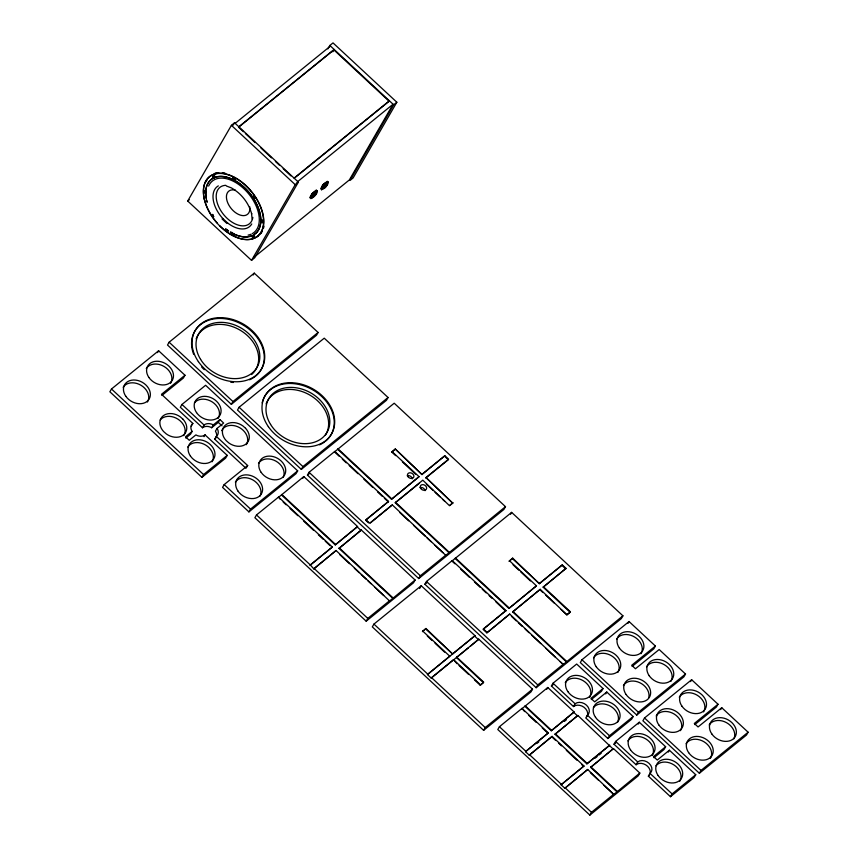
<?xml version="1.0" encoding="UTF-8"?>
<svg xmlns="http://www.w3.org/2000/svg" width="858" height="858" viewBox="0 0 858 858"><rect width="100%" height="100%" fill="white"/><g stroke="black" fill="none" stroke-linecap="round" stroke-linejoin="round"><path stroke-width="1.29" d="M214.2 177.724L214.704 177.231A1.351 0.815 50.9 0 0 214.607 176.394L214.446 176.094A1.351 0.815 50.9 0 0 212.945 175.311A1.351 0.815 50.9 0 0 212.913 176.769L213.127 177.048A1.351 0.815 50.9 0 0 213.932 177.563L213.953 177.778A34.363 20.871 50.9 0 0 205.673 192.106L206.295 198.606M260.864 221.074C260.693 227.284 257.7 233.226 252.027 236.025A1.351 0.783 43.3 0 0 252.606 237.344A1.351 0.783 43.3 0 0 253.947 237.805A1.351 0.815 42.8 0 0 254.086 236.701A1.351 0.815 42.8 0 0 252.788 235.693L246.493 236.98A34.974 21.236 50.9 0 1 233.848 234.009M261.036 221.16L261.154 220.409A1.351 0.815 50.9 0 1 261.808 220.259L262.076 220.367A1.351 0.815 50.9 0 1 263.116 221.954A1.351 0.815 50.9 0 1 262.033 222.426L261.765 222.254A1.351 0.815 50.9 0 1 261.122 221.439L260.918 221.611A1.351 0.879 43.5 0 0 263.084 221.986A1.351 0.901 44.6 0 0 260.95 220.581L260.811 221.343M262.527 220.077L262.923 221.032M309.652 197.758L312.387 193.34M313.856 195.838L314.232 195.27M320.56 188.91L323.412 184.245M321.482 189.757L324.828 184.738M325.965 185.95L324.281 187.612L326.598 185.124L324.882 186.754M317.428 190.873C316.27 195.603 305.373 204.075 313.91 193.597M328.314 182.068L327.188 184.03M312.827 194.766L313.814 193.586M323.745 185.907L328.26 181.928M326.115 185.896L325.922 185.811M327.359 181.274L323.123 184.717M205.877 192.492L205.598 192.814A1.351 0.74 56.6 0 1 204.526 192.653A1.351 0.74 56.6 0 1 203.775 191.216L203.807 190.959A1.362 0.761 57.9 0 1 204.601 190.658A1.362 0.761 57.9 0 1 205.566 191.763L205.684 192.621L205.781 191.591A1.351 0.815 50.9 0 0 203.936 190.723A1.351 0.815 50.9 0 0 204.901 192.739L205.18 192.836A1.351 0.815 50.9 0 0 205.802 192.642M187.698 201.029L231.403 125.332L234.556 122.78L298.38 182.111L254.676 257.808L251.523 260.371L187.698 201.029L189.275 199.753M233.237 125.075L234.556 122.78M111.497 388.985L109.878 391.784L201.941 477.359L225.59 458.172L227.209 455.373L205.041 434.888A8.516 6.596 30 0 1 197.383 435.628L195.881 434.899L189.264 440.272L185.521 436.786L192.117 431.424L191.323 429.869A8.516 6.596 30 0 1 191.731 424.646L192.846 423.434L161.508 394.294L184.985 375.246L158.623 350.75L111.497 388.985L203.561 474.56L201.941 477.359M327.874 48.895L329.858 45.463L333.011 42.9L396.836 102.231L353.131 177.928L349.978 180.491L393.683 104.794L396.836 102.231M157.54 352.617L158.623 350.75M332.807 51.791L334.148 49.453L238.856 126.77M169.133 342.213L167.514 345.023L231.338 404.354L316.484 335.274L318.104 332.475L254.268 273.144L169.133 342.213L232.958 401.555L231.338 404.354M252.992 235.521A1.351 0.815 50.9 0 1 253.764 237.827L253.507 237.795A1.351 0.815 50.9 0 1 252.231 235.853L256.789 232.454A34.974 21.236 50.9 0 0 238.009 182.518A34.974 21.236 50.9 0 0 206.252 198.541M184.985 375.246L183.365 378.056L161.926 395.441M251.523 260.371L295.227 184.674L298.38 182.111M296.45 183.837L297.769 181.542L393.071 104.226L349.367 179.923L254.065 257.239M253.196 275.01L254.268 273.144M217.053 428.41L217.846 429.965A8.516 6.596 30 0 1 217.439 435.188L216.323 436.4L247.662 465.54L224.185 484.588L222.565 487.387L248.927 511.894L296.053 473.659L297.672 470.86L205.609 385.274L181.96 404.461L180.341 407.271L202.509 427.745A8.516 6.596 30 0 1 210.167 427.005L211.669 427.745L218.286 422.372L219.905 419.562L223.648 423.048L217.053 428.41L215.433 431.209L216.227 432.764A8.516 6.596 30 0 1 215.819 437.998L214.704 439.21L246.042 468.339M191.227 426.233L192.846 423.434M192.117 431.424L190.508 434.234L185.789 438.063M202.445 427.82L204.129 424.946A8.516 6.596 30 0 1 211.787 424.206L213.288 424.935L219.905 419.562M204.022 436.69L205.105 434.824M211.669 427.745L213.288 424.935M214.704 439.21L216.323 436.4M239.103 407.26L237.484 410.06L301.308 469.39L386.443 400.321L388.063 397.511L324.238 338.181L239.103 407.26L302.928 466.591L301.308 469.39M246.578 467.406L247.662 465.54M248.927 511.894L250.547 509.094L297.672 470.86M256.51 514.939L254.89 517.739L366.184 621.192L413.481 582.818L415.1 580.019L361.325 530.029L339.007 548.38L392.782 598.369L389.575 600.975L336.068 550.514L313.76 568.875L310.285 564.929L332.325 547.039L278.56 497.05L256.51 514.939L310.285 564.929M280.244 499.335L278.56 497.05M281.488 494.916L303.807 476.565L357.582 526.544L335.264 544.905L281.488 494.916L278.282 497.522M302.735 478.432L303.807 476.565M339.403 456.435L334.513 451.898L394.197 403.217L505.491 506.67L503.871 509.48L418.736 578.56L307.443 475.096L309.062 472.297L334.781 451.426L388.556 501.415L365.69 520.216L368.5 522.822M332.325 547.039L310.017 565.39M335.264 544.905L357.582 526.544M395.624 455.63L391.774 452.048L395.248 448.981L421.975 474.549L395.248 448.981M336.068 550.514L313.76 568.875M339.007 548.38L361.325 530.029M337.73 449.292L391.495 499.281L419.047 476.683L392.042 451.576M505.491 506.67L445.806 555.351L392.299 504.89L370.463 522.865M449.013 552.745L395.238 502.756L422.79 480.158L449.528 505.727L452.724 503.131L425.997 477.563L448.595 459.223L444.852 455.748L422.254 474.077M419.047 476.683L391.495 499.281M452.724 503.131L425.997 477.563M421.975 474.549L444.852 455.748M366.184 621.192L367.803 618.393L389.843 600.503M468.457 647.79L431.188 678.035L427.434 674.549L475.01 635.703L421.235 585.724L373.938 624.098L372.318 626.898L483.612 730.351L530.909 691.977L532.528 689.178L478.753 639.189L456.435 657.539L483.44 682.646L480.233 685.242L474.453 679.868M392.782 598.369L415.1 580.019M418.736 578.56L420.356 575.75L446.074 554.879M419.616 588.524L421.235 585.724M454.879 563.781L451.941 561.057L511.625 512.376L622.919 615.83L621.299 618.639L536.164 687.719L424.871 584.255L426.49 581.456L452.209 560.585L505.984 610.574L483.118 629.375L486.861 632.85L509.727 614.06L563.234 664.51L560.295 661.786M425.954 628.496L422.479 631.563L425.954 628.496L452.692 654.064L425.686 628.957M510.553 514.253L511.625 512.376M427.434 674.549L449.753 656.198L422.747 631.091M431.188 678.035L453.496 659.673L457.089 663.727M512.676 558.14L509.202 561.207L512.676 558.14L539.403 583.708L512.408 558.601M470.463 646.16L478.753 639.189M486.861 632.85L509.727 614.06M455.148 558.451L508.923 608.44L536.475 585.842L509.47 560.735M563.234 664.51L566.441 661.904L512.666 611.915L540.218 589.317L566.945 614.886L561.164 609.512M536.475 585.842L508.923 608.44M480.233 685.242L483.708 682.174L456.649 657.067M512.666 611.915L540.218 589.317M566.945 614.886L570.152 612.29L543.146 587.183L566.023 568.382L562.28 564.907L539.682 583.236M539.403 583.708L562.28 564.907M543.146 587.183L566.023 568.382M483.612 730.351L485.231 727.552L532.528 689.178M613.781 794.454L587.698 769.487L564.854 788.266L561.111 784.78L583.955 766.001L552.102 736.389L529.257 755.169L525.504 751.683L548.348 732.904L521.996 708.408L499.42 726.715L497.801 729.525L589.864 815.1L638.213 775.868L639.832 773.069L613.481 748.573L590.636 767.352L616.988 791.848L613.781 794.454L604.021 785.381M524.656 711.593L521.996 708.408M524.935 706.273L547.769 687.494L574.131 711.99L551.286 730.769L524.935 706.273L521.728 708.869M536.164 687.719L537.784 684.909L563.502 664.038M546.696 689.36L547.769 687.494M586.926 716.677A8.516 6.596 30 0 0 584.051 707.303A8.516 6.596 30 0 0 573.498 706.563L551.404 686.025L553.024 683.225L576.673 664.038L603.035 688.545L601.415 691.344L591.323 699.538M566.441 661.904L622.919 615.83M525.504 751.683L548.348 732.904M581.928 659.77L580.319 662.58L636.775 715.068L683.901 676.833L685.521 674.023L659.159 649.527L635.456 668.757L631.713 665.272L655.415 646.042L629.053 621.535L581.928 659.77L638.395 712.258L636.775 715.068M529.257 755.169L552.102 736.389M551.286 730.769L574.131 711.99M555.029 734.255L577.874 715.475L609.459 745.548L586.883 763.867L555.029 734.255L577.874 715.475M573.498 706.563L575.117 703.764A8.516 6.596 30 0 1 586.518 705.201A8.516 6.596 30 0 1 587.398 715.175L585.778 717.974L607.872 738.513L631.52 719.326L633.14 716.527L606.778 692.02L594.669 701.855L590.926 698.369L603.035 688.545M627.981 623.412L629.053 621.535M605.705 693.886L606.778 692.02M561.111 784.78L583.955 766.001M564.854 788.266L587.698 769.487M586.883 763.867L609.727 745.087M655.415 646.042L653.796 648.852L632.153 666.409M607.872 738.513L609.491 735.714L633.14 716.527M650.182 773.273A8.516 6.596 30 0 0 645.731 764.875A8.516 6.596 30 0 0 636.1 764.757L614.006 744.218L615.626 741.419L639.274 722.232L665.636 746.739L664.017 749.538L653.925 757.732M590.636 767.352L613.481 748.573M638.202 724.098L639.274 722.232M644.53 717.964L642.91 720.774L699.377 773.262L746.503 735.027L748.122 732.217L721.76 707.721L698.058 726.951L694.315 723.466L718.017 704.236L691.655 679.729L644.53 717.964L700.997 770.452L699.377 773.262M589.864 815.1L591.484 812.301L614.049 793.982M616.988 791.848L639.832 773.069M636.1 764.757L637.719 761.958A8.516 6.596 30 0 1 649.12 763.395A8.516 6.596 30 0 1 649.999 773.369L648.38 776.168L670.473 796.707L694.122 777.52L695.741 774.72L669.379 750.214L657.271 760.049L653.528 756.563L665.636 746.739M690.583 681.606L691.655 679.729M668.307 752.08L669.379 750.214M718.017 704.236L716.398 707.035L694.755 724.602M720.677 709.587L721.76 707.721M670.473 796.707L672.093 793.907L695.741 774.72M214.382 177.585L214.489 177.402A1.351 0.826 59.1 0 0 213.717 175.515A1.351 0.826 59.1 0 0 212.559 176.019A1.351 0.826 59.1 0 0 213.728 177.735L214.382 177.585A34.384 20.882 50.9 0 1 233.548 179.826L234.127 180.126A34.384 20.882 50.9 0 1 252.96 197.63L253.367 198.262A34.363 20.871 50.9 0 1 260.832 220.763L261.046 220.581M312.752 193.179L312.28 193.672M312.816 194.165L313.331 193.618M323.702 184.266L323.723 184.416A3.411 0.611 -47.1 0 1 324.785 183.387M323.734 185.317L324.238 184.77M324.292 184.91L324.699 184.813M315.218 194.852C316.656 191.849 311.122 198.906 314.875 195.259M325.665 186.014L325.697 185.982A3.411 0.611 -47.1 0 0 325.922 185.66L325 186.594A3.411 0.611 -47.1 0 1 324.721 186.947M313.159 194.187L317.353 190.776M324.474 185.339L324.088 185.725M314.35 195.131L315.09 194.509M313.481 194.283L313.996 193.661L313.363 194.401M312.451 193.275L316.43 189.929M325.557 186.658L321.621 189.8M235.167 123.348L330.469 46.032M233.548 179.826L234.373 180.137A1.351 0.922 55.1 0 0 234.062 177.821A1.351 0.901 56.9 0 0 233.322 179.59L234.588 179.976A1.341 0.815 50.9 0 0 235.092 179.612L235.135 179.365A1.341 0.815 50.9 0 0 234.105 177.788A1.341 0.815 50.9 0 0 233.022 178.271L233.054 178.55A1.341 0.815 50.9 0 0 233.526 179.429L233.773 179.654M252.971 197.672L253.089 197.19A1.351 0.815 50.9 0 1 253.196 196.461L253.367 196.332A1.351 0.815 50.9 0 1 254.869 197.083L254.998 197.415A1.362 0.933 48.3 0 1 253.625 198.466L252.885 197.361A1.351 0.944 50.6 0 1 254.837 197.115A1.351 0.815 50.9 0 1 254.858 198.552L254.644 198.606A1.351 0.815 50.9 0 1 253.839 198.305L253.174 197.458M294.09 178.121L389.382 100.804M294.852 177.745L389.114 101.265L333.88 49.914L238.578 127.241L243.425 131.746M233.194 233.826A1.351 0.729 45.7 0 1 233.773 235.146A1.351 0.729 45.7 0 1 232.786 235.339A1.351 0.708 47.4 0 1 231.724 234.084A1.351 0.708 47.4 0 1 232.132 233.279L232.872 233.322M232.958 401.555L318.104 332.475M203.561 474.56L227.209 455.373M302.928 466.591L388.063 397.511M307.443 475.096L309.524 473.412M391.774 452.048L394.98 449.442M388.556 501.415L365.969 519.744L369.712 523.23L392.299 504.89M395.238 502.756L419.487 483.086M425.729 478.024L448.326 459.695L444.583 456.209M449.796 505.265L453.003 502.659M424.871 584.255L426.952 582.571M452.96 653.592L475.01 635.703M505.984 610.574L483.386 628.903L487.13 632.389M567.224 614.425L570.42 611.818L543.425 586.722M551.404 686.025L553.464 684.362M536.743 743.575L538.803 741.902M564.307 721.46L566.355 719.798M638.395 712.258L685.521 674.023M595.044 758.247L597.093 756.584M599.152 754.911L601.201 753.249M614.006 744.218L616.065 742.556M700.997 770.452L748.122 732.217M218.329 185.875A25.708 15.616 50.9 0 0 222.758 218.458L222.093 218.983L226.92 223.466L227.595 222.951A25.708 15.616 50.9 0 0 251.769 223.938M213.953 177.778L214.597 177.402M327.037 184.395C320.42 189.725 326.083 188.685 327.037 184.395A3.411 0.611 -47.1 0 0 325.557 184.373A3.411 0.611 -47.1 0 0 322.554 188.234M232.561 233.601C232.85 236.819 234.448 232.132 230.405 232.046M252.359 235.811C245.656 238.309 238.535 236.368 232.379 233.312M213.192 216.313L212.205 215.261L213.192 215.358M232.572 233.129L232.336 233.108A1.351 0.815 50.9 0 0 231.971 234.406A1.351 0.815 50.9 0 0 233.515 235.414A1.351 0.815 50.9 0 0 233.623 233.934L233.58 233.773M214.886 176.244L214.135 175.44M226.34 185.982L231.295 187.848C241.237 193.404 248.852 203.014 251.705 214.06L251.544 213.524L252.134 219.122M254.451 236.465L253.689 235.489M228.453 230.781L225.525 228.871A34.974 21.236 50.9 0 0 228.56 230.974M329.858 45.463L393.683 104.794M245.367 133.548L255.051 142.557M260.875 147.962L271.525 157.872M275.407 161.476L279.279 165.079M283.161 168.683L290.916 175.879M231.403 125.332L295.227 184.674M222.758 218.458L227.595 222.951M232.947 233.623L232.657 233.419A34.974 21.236 50.9 0 1 230.609 232.271M562.001 565.368L565.754 568.854M402.381 461.904L415.883 474.463M426.372 484.212L433.129 490.486M435.06 492.288L439.875 496.761M442.771 499.453L444.701 501.244M513.052 564.789L518.843 570.173M520.774 571.964L530.416 580.93M539.95 589.789L542.835 592.481M545.731 595.162L554.407 603.238M337.998 448.82L391.774 498.809M395.517 502.295L449.281 552.273M455.426 557.979L509.191 607.968M512.945 611.454L566.709 661.443M342.342 459.169L346.246 462.805M349.185 465.529L357.979 473.713M363.846 479.161L372.651 487.344M377.531 491.881L382.421 496.428M384.373 498.251L388.288 501.887M399.849 512.634L408.655 520.817M413.545 525.353L425.278 536.261M427.23 538.084L431.145 541.72M435.049 545.356L442.867 552.627M460.746 569.229L469.541 577.413M474.431 581.96L480.298 587.408M482.25 589.231L486.164 592.867M489.092 595.591L492.031 598.316M495.935 601.951L505.716 611.046M511.411 616.344L516.302 620.881M518.264 622.704L522.168 626.34M525.107 629.064L529.011 632.7M531.949 635.424L540.744 643.607M545.634 648.155L555.416 657.239M553.024 683.225L575.117 703.764M587.398 715.175L609.491 735.714M615.626 741.419L637.719 761.958M649.999 773.369L672.093 793.907M573.863 712.462L577.606 715.937M609.459 745.548L613.202 749.034M309.062 472.297L420.356 575.75M426.49 581.456L537.784 684.909M357.314 527.016L361.057 530.491M474.742 636.175L478.485 639.66M525.203 705.802L551.555 730.308M555.308 733.783L587.151 763.395M590.905 766.88L617.256 791.376M218.286 422.372L222.04 425.847M528.56 715.229L536.368 722.479M542.224 727.927L548.08 733.375M551.823 736.861L555.684 740.443M558.579 743.135L561.475 745.827M566.301 750.31L576.919 760.188M581.745 764.671L583.676 766.462M590.358 772.672L598.165 779.933M281.756 494.444L335.532 544.433M339.275 547.919L393.05 597.908M181.96 404.461L204.065 425.01M453.496 659.63L480.501 684.781M283.172 502.059L286.111 504.783M290.015 508.419L297.844 515.69M303.711 521.149L313.481 530.233M318.372 534.781L323.262 539.328M325.214 541.141L330.105 545.688M339.714 554.622L349.496 563.706M354.375 568.253L359.266 572.801M361.218 574.613L366.109 579.161M368.071 580.973L370.999 583.708M374.914 587.333L383.708 595.516M427.305 636.046L432.121 640.529M435.017 643.21L444.669 652.177M459.019 665.518L468.661 674.485M499.42 726.715L525.772 751.222M529.525 754.708L561.379 784.309M565.122 787.794L591.484 812.301M224.185 484.588L250.547 509.094M314.028 568.404L367.803 618.393M373.938 624.098L427.713 674.088M431.456 677.563L485.231 727.552M212.805 214.446L213.374 215.487M326.158 183.194A3.411 0.611 -47.1 0 0 325.075 183.151A3.411 0.611 -47.1 0 1 326.104 183.301M322.19 187.398A3.411 0.611 -47.1 0 1 322.983 185.231M324.12 187.505A3.411 0.611 -47.1 0 1 323.831 187.741M322.93 188.342A3.411 0.611 -47.1 0 1 322.565 188.331M407.239 475.782A3.411 2.638 30 0 1 412.29 478.839M419.991 487.634A3.411 2.638 30 0 1 425.042 490.679M312.012 195.721A3.411 0.611 -47.1 0 1 311.508 196.107M311.1 196.332A3.411 0.611 -47.1 0 1 312.076 194.069A3.411 0.611 -47.1 0 1 315.336 191.334M312.526 196.9A3.411 0.611 -47.1 0 1 312.323 195.796A3.411 0.611 -47.1 0 1 315.83 192.331A3.411 0.611 -47.1 0 1 315.283 194.187M656.155 715.98A14.2 10.982 30 0 1 674.109 713.995A14.2 10.982 30 0 1 680.448 730.673M679.279 697.222A14.2 10.982 30 0 1 697.232 695.237A14.2 10.982 30 0 1 703.571 711.904M686.025 743.747A14.2 10.982 30 0 1 703.978 741.762A14.2 10.982 30 0 1 710.317 758.44M709.148 724.978A14.2 10.982 30 0 1 726.576 722.693A14.2 10.982 30 0 1 733.901 738.835M616.677 639.028A14.2 10.982 30 0 1 634.641 637.044A14.2 10.982 30 0 1 640.969 653.71M593.554 657.786A14.2 10.982 30 0 1 611.507 655.802A14.2 10.982 30 0 1 617.846 672.479M623.423 685.553A14.2 10.982 30 0 1 639.746 682.689A14.2 10.982 30 0 1 648.809 697.575M646.546 666.795A14.2 10.982 30 0 1 664.5 664.811A14.2 10.982 30 0 1 670.838 681.477M565.25 682.711A14.2 10.982 30 0 1 583.204 680.726A14.2 10.982 30 0 1 589.543 697.404M593.414 707.603A14.2 10.982 30 0 1 610.821 706.402A14.2 10.982 30 0 1 617.621 722.232M656.016 765.797A14.2 10.982 30 0 1 673.948 764.928A14.2 10.982 30 0 1 679.761 781.263M627.841 740.904A14.2 10.982 30 0 1 645.806 738.92A14.2 10.982 30 0 1 652.144 755.598M649.527 774.871A8.516 6.596 30 0 1 648.38 776.168M194.423 402.885A14.2 10.982 30 0 1 212.355 402.016A14.2 10.982 30 0 1 218.168 418.361M221.675 430.641A14.2 10.982 30 0 1 239.629 427.67A14.2 10.982 30 0 1 246.321 444.68M235.371 482.185A14.2 10.982 30 0 1 252.788 479.901A14.2 10.982 30 0 1 260.124 496.042M258.494 463.427A14.2 10.982 30 0 1 275.922 461.132A14.2 10.982 30 0 1 283.247 477.284M187.763 447.082A14.2 10.982 30 0 1 205.727 445.109A14.2 10.982 30 0 1 212.055 461.776M160.167 419.991A14.2 10.982 30 0 1 178.153 419.283A14.2 10.982 30 0 1 183.784 435.649M146.268 368.565A14.2 10.982 30 0 1 164.232 366.581A14.2 10.982 30 0 1 170.57 383.258M123.144 387.323A14.2 10.982 30 0 1 141.109 385.349A14.2 10.982 30 0 1 147.437 402.016M266.109 403.893A33.644 26.04 30 0 1 308.376 394.251A33.644 26.04 30 0 1 325.3 435.296M262.151 402.895A38.331 29.665 30 0 1 313.588 390.347A38.331 29.665 30 0 1 325.514 441.205M324.614 441.902A38.331 29.665 30 0 1 319.551 444.83M196.139 338.856A33.644 26.04 30 0 1 241.581 331.07A33.644 26.04 30 0 1 251.587 374.56M191.591 344.734A38.331 29.665 30 0 1 243.618 325.311A38.331 29.665 30 0 1 249.581 379.794M233.419 382.464A38.331 29.665 30 0 1 230.727 382.218M204.279 369.68A38.331 29.665 30 0 1 201.684 367.074M193.64 354.268A38.331 29.665 30 0 1 191.677 345.903M322.018 187.473A3.411 0.611 -47.1 0 1 322.061 186.443A3.411 0.611 -47.1 0 1 324.506 183.633M217.16 222.962A38.331 23.284 50.9 0 1 219.122 173.23A38.331 23.284 50.9 0 1 263.803 221.107A38.331 23.284 50.9 0 1 219.734 225.708M258.054 235.929A38.331 23.284 50.9 0 1 255.952 237.194M214.232 173.681A38.331 23.284 50.9 0 1 216.666 172.941M262.14 231.37A38.331 23.284 50.9 0 1 260.714 233.419M258.483 235.5A38.245 23.23 50.9 0 1 256.445 236.84M206.092 181.81A38.245 23.23 50.9 0 1 207.293 179.526M214.854 173.541A38.245 23.23 50.9 0 1 218.672 172.694M222.372 172.63A38.245 23.23 50.9 0 1 224.839 172.919M264.039 226.169A38.245 23.23 50.9 0 1 263.417 228.346M262.376 230.748A38.245 23.23 50.9 0 1 260.253 233.826M213.663 216.581A1.351 0.697 51.2 0 1 212.001 216.012A1.351 0.697 53.1 0 1 212.398 214.65M213.717 216.634A1.351 0.815 50.9 0 1 212.044 215.98A1.351 0.815 50.9 0 1 212.301 214.479M252.874 217.417A23.423 14.221 50.9 0 1 224.077 215.122A23.423 14.221 50.9 0 1 225.772 185.317M249.742 206.767A14.908 9.052 50.9 0 1 240.283 215.111A14.908 9.052 50.9 0 1 226.684 199.431A14.908 9.052 50.9 0 1 235.36 190.176M251.265 234.148A33.097 20.099 50.9 0 1 248.091 235.103M208.655 186.057A33.097 20.099 50.9 0 1 246.6 191.463A33.097 20.099 50.9 0 1 252.445 233.548M312.666 196.997C317.428 195.088 316.977 190.39 312.687 196.943M213.084 175.976C213.621 178.614 215.143 175.364 213.084 175.976M204.279 191.227L205.394 192.256L204.343 191.109M233.483 178.357L234.599 179.386L233.548 178.239M253.528 196.986C254 199.603 255.63 196.428 253.528 196.986M252.66 236.197C253.153 238.824 254.729 235.628 252.66 236.197M261.476 220.924C261.915 223.541 263.578 220.42 261.476 220.924M245.56 428.281L242.814 425.868A14.2 10.982 30 0 0 225.332 425.171A14.2 10.982 30 0 0 226.147 440.583L228.893 443.007A14.2 10.982 30 0 0 246.375 443.693A14.2 10.982 30 0 0 245.56 428.281M183.022 419.251L180.277 416.838A14.2 10.982 30 0 0 162.795 416.141A14.2 10.982 30 0 0 163.61 431.553L166.355 433.976A14.2 10.982 30 0 0 183.837 434.663A14.2 10.982 30 0 0 183.022 419.251M207.164 202.048L206.413 199.796A34.974 21.236 50.9 0 0 207.078 202.027M324.624 187.977A3.411 0.611 -47.1 0 0 327.745 183.859A3.411 0.611 -47.1 0 0 323.895 187.216A3.411 0.611 -47.1 0 0 324.624 187.977M408.022 476.683A3.411 2.638 30 0 0 413.61 477.391A3.411 2.638 30 0 0 410.435 472.801A3.411 2.638 30 0 0 408.022 476.683M420.774 488.524A3.411 2.638 30 0 0 426.351 489.232A3.411 2.638 30 0 0 423.187 484.652A3.411 2.638 30 0 0 420.774 488.524M313.717 196.836A3.411 0.611 -47.1 0 0 316.838 192.718A3.411 0.611 -47.1 0 0 312.977 196.064A3.411 0.611 -47.1 0 0 313.717 196.836M711.808 733.933A14.2 10.982 30 0 0 735.059 736.872A14.2 10.982 30 0 0 721.868 717.771A14.2 10.982 30 0 0 711.808 733.933M688.674 752.691A14.2 10.982 30 0 0 711.936 755.63A14.2 10.982 30 0 0 698.744 736.539A14.2 10.982 30 0 0 688.674 752.691M658.815 724.924A14.2 10.982 30 0 0 682.067 727.863A14.2 10.982 30 0 0 668.875 708.772A14.2 10.982 30 0 0 658.815 724.924M681.938 706.166A14.2 10.982 30 0 0 705.19 709.105A14.2 10.982 30 0 0 691.998 690.014A14.2 10.982 30 0 0 681.938 706.166M626.083 694.497A14.2 10.982 30 0 0 649.334 697.436A14.2 10.982 30 0 0 636.143 678.346A14.2 10.982 30 0 0 626.083 694.497M649.206 675.739A14.2 10.982 30 0 0 672.457 678.678A14.2 10.982 30 0 0 659.266 659.587A14.2 10.982 30 0 0 649.206 675.739M596.213 666.73A14.2 10.982 30 0 0 619.465 669.669A14.2 10.982 30 0 0 606.274 650.579A14.2 10.982 30 0 0 596.213 666.73M619.337 647.972A14.2 10.982 30 0 0 642.588 650.911A14.2 10.982 30 0 0 629.407 631.82A14.2 10.982 30 0 0 619.337 647.972M567.899 691.655A14.2 10.982 30 0 0 591.162 694.594A14.2 10.982 30 0 0 577.97 675.503A14.2 10.982 30 0 0 567.899 691.655M595.527 717.331A14.2 10.982 30 0 0 618.779 720.27A14.2 10.982 30 0 0 605.587 701.179A14.2 10.982 30 0 0 595.527 717.331M658.118 775.525A14.2 10.982 30 0 0 681.381 778.463A14.2 10.982 30 0 0 668.189 759.373A14.2 10.982 30 0 0 658.118 775.525M630.501 749.849A14.2 10.982 30 0 0 653.764 752.788A14.2 10.982 30 0 0 640.572 733.697A14.2 10.982 30 0 0 630.501 749.849M196.536 412.612A14.2 10.982 30 0 0 219.787 415.551A14.2 10.982 30 0 0 206.596 396.46A14.2 10.982 30 0 0 196.536 412.612M261.154 472.372A14.2 10.982 30 0 0 284.406 475.311A14.2 10.982 30 0 0 271.214 456.22A14.2 10.982 30 0 0 261.154 472.372M238.02 491.13A14.2 10.982 30 0 0 261.282 494.079A14.2 10.982 30 0 0 248.091 474.978A14.2 10.982 30 0 0 238.02 491.13M190.422 456.038A14.2 10.982 30 0 0 213.674 458.976A14.2 10.982 30 0 0 200.493 439.875A14.2 10.982 30 0 0 190.422 456.038M125.804 396.267A14.2 10.982 30 0 0 149.056 399.217A14.2 10.982 30 0 0 135.875 380.115A14.2 10.982 30 0 0 125.804 396.267M148.927 377.509A14.2 10.982 30 0 0 172.179 380.448A14.2 10.982 30 0 0 158.998 361.357A14.2 10.982 30 0 0 148.927 377.509M270.56 424.42A33.644 26.04 30 0 0 325.826 434.202A33.644 26.04 30 0 0 297.286 387.966A33.644 26.04 30 0 0 270.56 424.42M268.35 426.641A38.331 29.665 30 0 0 331.134 434.588A38.331 29.665 30 0 0 295.538 383.033A38.331 29.665 30 0 0 268.35 426.641M200.59 359.384A33.644 26.04 30 0 0 255.866 369.154A33.644 26.04 30 0 0 227.327 322.93A33.644 26.04 30 0 0 200.59 359.384M198.38 361.604A38.331 29.665 30 0 0 261.175 369.541A38.331 29.665 30 0 0 225.568 317.986A38.331 29.665 30 0 0 198.38 361.604M204.225 198.992A38.245 23.23 50.9 0 0 254.29 238.234A38.245 23.23 50.9 0 0 241.881 182.4A38.245 23.23 50.9 0 0 204.225 198.992"/></g></svg>
